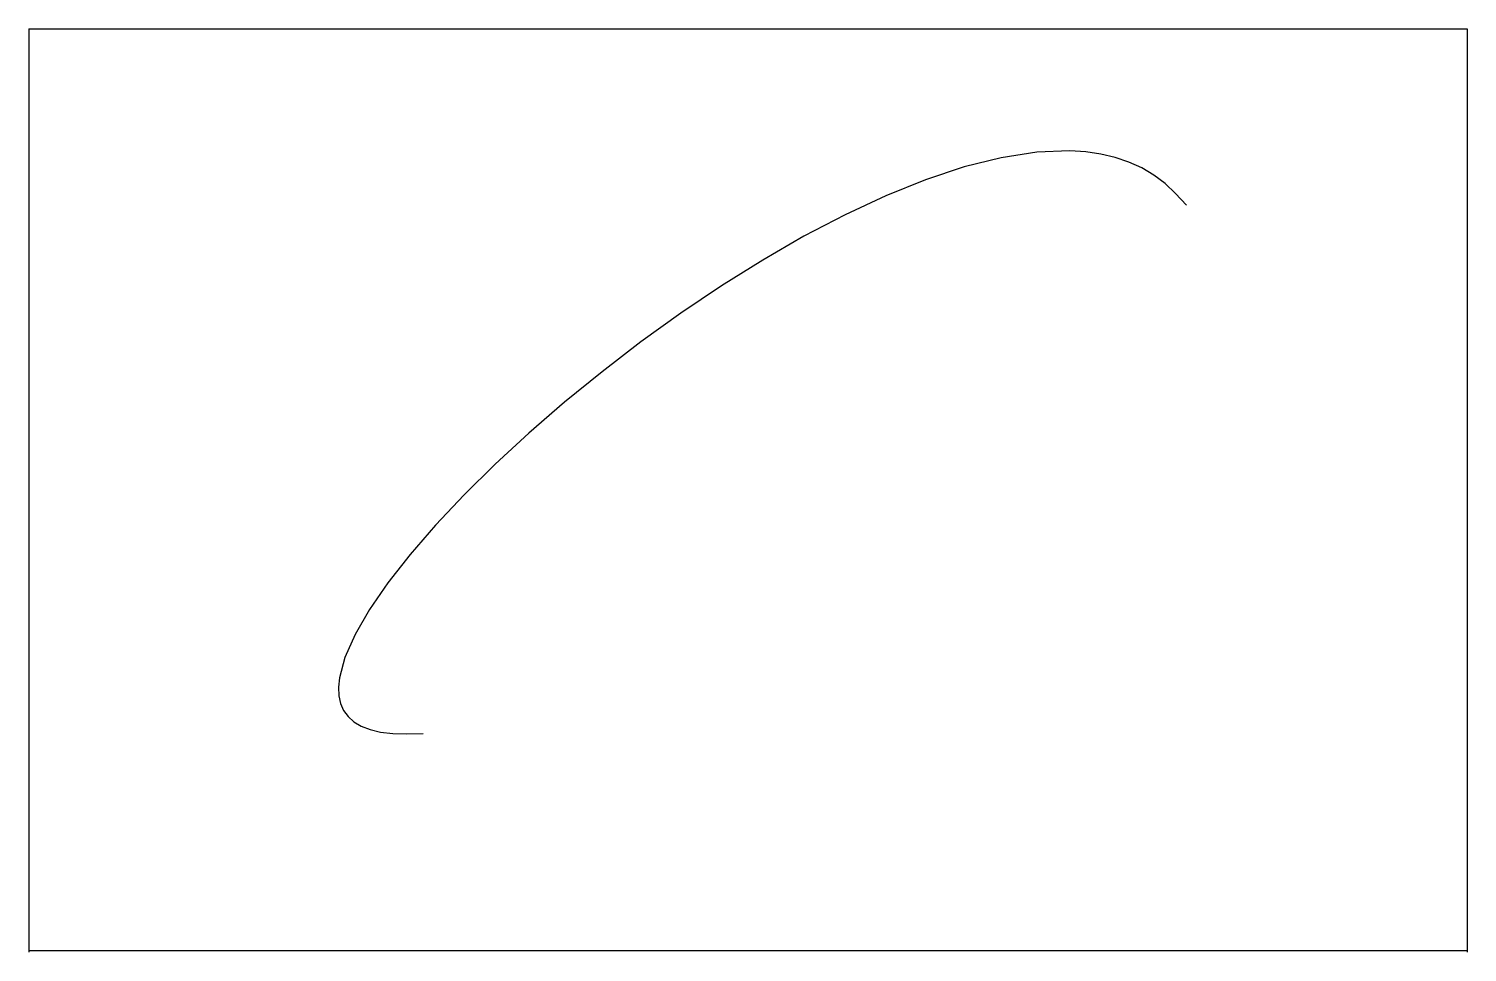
# Model space of a CAD drawing. Extents: x 104 to 317, y 90 to 227.
import ezdxf

# ---------------------------------------------------------------- set-up
doc = ezdxf.new("R2010")
doc.units = 0

msp = doc.modelspace()

# ---------------------------------------------------------------- linework, layer by layer
for p, q in [((104.006248, 227.188889), (317.259369, 227.188889)), ((104.006248, 227.188889), (104.006248, 90.338852)), ((317.259369, 227.188889), (317.259369, 90.33889)), ((317.259369, 90.562485), (104.006248, 90.562485))]:
    msp.add_line(p, q)
msp.add_lwpolyline([(275.631012, 201.031387), (273.988617, 202.781403), (272.455597, 204.249039), (270.790558, 205.511017), (268.99942, 206.572998), (267.088104, 207.440842), (265.062622, 208.12027), (262.928864, 208.617081), (260.692841, 208.937057), (258.360535, 209.085968), (253.430801, 208.893707), (248.187347, 208.086594), (242.677872, 206.710815), (236.950058, 204.812637), (231.051559, 202.438339), (225.030106, 199.634094), (218.93335, 196.446152), (212.809006, 192.920822), (206.704742, 189.104279), (200.668228, 185.04277), (194.747192, 180.782562), (188.989288, 176.369904), (183.442215, 171.850983), (178.153656, 167.272095), (173.171326, 162.679474), (168.542831, 158.119308), (164.315918, 153.637878), (160.538269, 149.281448), (157.257553, 145.096222), (154.521454, 141.128418), (152.377655, 137.424362), (150.873856, 134.030212), (150.05777, 130.992218), (149.922501, 129.621262), (149.977036, 128.356674), (150.227325, 127.204239), (150.679352, 126.169769), (151.33905, 125.259003), (152.212418, 124.477768), (153.305359, 123.831818), (154.623871, 123.326904), (156.17392, 122.968842), (157.961456, 122.763397), (159.992477, 122.716309), (162.492249, 122.750137)])

doc.saveas('drawing.dxf')
